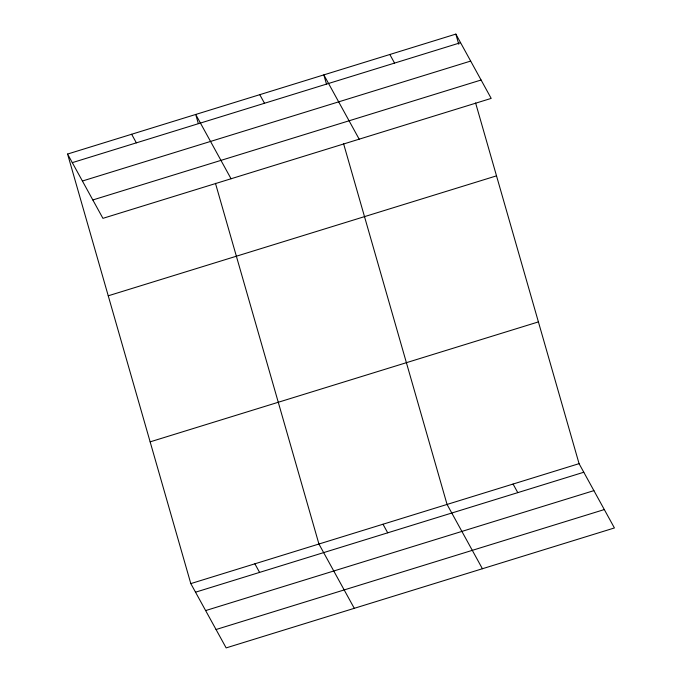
<?xml version="1.0" encoding="UTF-8"?>
<svg xmlns="http://www.w3.org/2000/svg" width="682" height="682" viewBox="0 0 682 682"><rect width="100%" height="100%" fill="white"/><g stroke="black" fill="none" stroke-linecap="round" stroke-linejoin="round"><path stroke-width="1.02" d="M67.578 154.047L455.849 34.1L491.193 98.396L102.931 218.342L67.578 154.047L190.807 583.604L226.151 647.9L614.422 527.953L579.069 463.658L475.601 102.948M72.301 162.64L460.572 42.693M82.411 181.02L470.674 61.073M92.82 199.962L481.091 80.016M108.242 295.8L496.513 175.854M150.142 441.851L538.405 321.904M190.807 583.604L579.069 463.658M195.529 592.189L583.792 472.242M205.632 610.578L593.903 490.631M216.049 629.52L604.312 509.565M389.84 54.492L394.563 63.085M359.184 139.179L323.839 74.884L326.448 83.997M513.069 484.049L517.791 492.634M259.774 94.67L264.497 103.263M482.404 568.737L447.06 504.433L343.592 143.732M231.053 178.761L195.708 114.465L198.326 123.578M382.994 524.228L387.717 532.821M131.643 134.26L136.366 142.845M354.282 608.318L318.937 544.023L215.461 183.313M254.872 563.809L259.595 572.403M455.849 34.1L458.747 44.228"/></g></svg>
